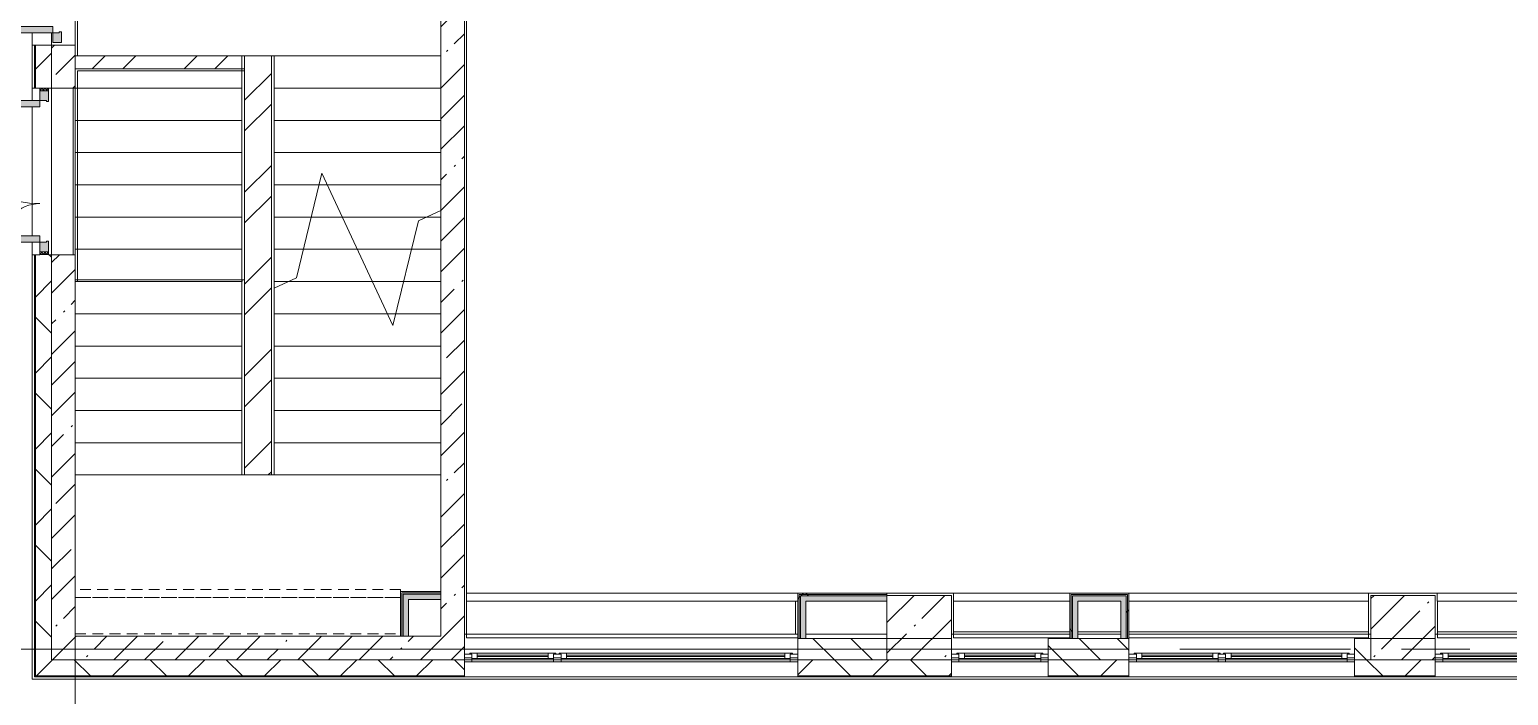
# Model space of a CAD drawing. Header units: millimetres. Extents: x 35787 to 244346, y -8553 to 29000.
# Drawn here: x 117022 to 130777, y -431 to 5765 of the extents above; entities that cross this region are included whole.
import ezdxf

# ---------------------------------------------------------------- set-up
doc = ezdxf.new("R2010")
doc.units = ezdxf.units.MM
doc.linetypes.add('200_ШТРИХ__ш1_п0_6_', pattern=[160, 100, -60])
doc.linetypes.add('Осевая', pattern=[3175, 635, -476.25, 1587.5, -476.25])
for name, color, linetype, lineweight in [('A-DETL-MBND-1', 7, '200_ШТРИХ__ш1_п0_6_', 9), ('A-GLAZ-1', 7, 'Continuous', 5), ('A-WALL', 7, 'Continuous', 9), ('A-WALL-6', 7, 'Continuous', 5), ('I-WALL-7', 7, 'Continuous', 5), ('S-COLS-1', 7, 'Continuous', 5), ('S-STRS-1', 7, 'Continuous', 5), ('S-STRS-MBND-1', 7, 'Continuous', 5), ('Оси', 7, 'Continuous', 9), ('Оси-2', 7, 'Осевая', 9)]:
    doc.layers.add(name, color=color, linetype=linetype, lineweight=lineweight)
for name, color, linetype, lineweight, true_color in [('A-DOOR-3', 7, 'Continuous', 5, 0xaaaaaa), ('A-DOOR-4', 7, 'Continuous', 5, 0xe2e2e2), ('A-DOOR-FRAM-4', 7, 'Continuous', 5, 0xaaaaaa), ('A-FLOR-2', 7, 'Continuous', 5, 0xaaaaaa), ('I-WALL-4', 7, 'Continuous', 9, 0xe7e7e7), ('I-WALL-5', 7, 'Continuous', 5, 0xe7e7e7)]:
    doc.layers.add(name, color=color, linetype=linetype, lineweight=lineweight, true_color=true_color)
pattern_1 = [(45, (117336.4, 0), (-353.5534, 353.5534), []), (135, (117336.4, 0), (-353.5534, -353.5534), [])]
pattern_2 = [(45, (117336.4, 0), (-285.123, 285.123), []), (45, (117621.53, 0), (-285.123, 285.123), [504.031, -100.806, 16.764, -84.042])]
pattern_3 = [(45, (117336.4, 0), (-427.684, 427.684), []), (45, (117621.5, 0), (-427.684, 427.684), [])]
pattern_4 = [(45, (117336.4, 0), (-530.33, 530.33), []), (135, (117336.4, 0), (-530.33, -530.33), [])]

# ---------------------------------------------------------------- blocks, each defined once
blk = doc.blocks.new('120_Окно_СКБ_1Ст - 120_Окно_СКБ_1Ст 900х2500_h_-22445987-1_2_2_птичка')
at = {"layer": 'A-GLAZ-1'}
for p, q in [((-450, -127), (-450, -57)), ((-450, -57), (-380, -57)), ((450, -57), (-450, -57)), ((-380, -127), (-450, -127)), ((-450, -127), (-400, -127)), ((-380, -127), (-400, -127)), ((-400, -127), (-400, -137)), ((-400, -137), (400, -137)), ((400, -137), (-400, -137)), ((-380, -57), (-380, -127)), ((380, -87), (-380, -87)), ((-380, -87), (-380, -127)), ((-330, -137), (-330, -87)), ((-330, -107), (330, -107)), ((330, -117), (-330, -117)), ((330, -137), (330, -87)), ((380, -127), (380, -57)), ((380, -57), (450, -57)), ((380, -127), (380, -87)), ((450, -127), (380, -127)), ((400, -127), (380, -127)), ((400, -127), (450, -127)), ((400, -137), (400, -127)), ((450, -57), (450, -127))]:
    blk.add_line(p, q, dxfattribs=at)
blk = doc.blocks.new('120_Окно_СКБ_2Ст - 120_Окно_СКБ_2Ст 2100х2500 _мал створка справа_-22445857-1_2_2_птичка')
at = {"layer": 'A-GLAZ-1'}
for p, q in [((-1050, -127), (-1050, -57)), ((-1050, -57), (-980, -57)), ((1050, -57), (-1050, -57)), ((-980, -127), (-1050, -127)), ((-1050, -127), (-1000, -127)), ((-980, -127), (-1000, -127)), ((-1000, -127), (-1000, -137)), ((-1000, -137), (170, -137)), ((170, -137), (-1000, -137)), ((-980, -57), (-980, -127)), ((150, -87), (-980, -87)), ((-980, -87), (-980, -127)), ((-930, -137), (-930, -87)), ((-930, -107), (100, -107)), ((100, -117), (-930, -117)), ((100, -137), (100, -87)), ((150, -127), (150, -57)), ((150, -57), (220, -57)), ((150, -127), (150, -87)), ((220, -127), (150, -127)), ((170, -127), (150, -127)), ((170, -127), (200, -127)), ((170, -137), (170, -127)), ((220, -127), (200, -127)), ((200, -127), (200, -137)), ((200, -137), (1000, -137)), ((1000, -137), (200, -137)), ((220, -57), (220, -127)), ((980, -87), (220, -87)), ((220, -87), (220, -127)), ((270, -137), (270, -87)), ((270, -107), (930, -107)), ((930, -117), (270, -117)), ((930, -137), (930, -87)), ((980, -127), (980, -57)), ((980, -57), (1050, -57)), ((980, -127), (980, -87)), ((1050, -127), (980, -127)), ((1000, -127), (980, -127)), ((1000, -127), (1050, -127)), ((1000, -137), (1000, -127)), ((1050, -57), (1050, -127))]:
    blk.add_line(p, q, dxfattribs=at)
blk = doc.blocks.new('120_Окно_СКБ_2Ст - 120_Окно_СКБ_2Ст 3100х2500 _мал_створка слева_-V99-1_2_2_птичка')
at = {"layer": 'A-GLAZ-1'}
for p, q in [((-1550, -127), (-1550, -57)), ((-1550, -57), (-1480, -57)), ((1550, -57), (-1550, -57)), ((-1480, -127), (-1550, -127)), ((-1550, -127), (-1500, -127)), ((-1480, -127), (-1500, -127)), ((-1500, -127), (-1500, -137)), ((-1500, -137), (670, -137)), ((670, -137), (-1500, -137)), ((-1480, -57), (-1480, -127)), ((650, -87), (-1480, -87)), ((-1480, -87), (-1480, -127)), ((-1430, -137), (-1430, -87)), ((-1430, -107), (600, -107)), ((600, -117), (-1430, -117)), ((600, -137), (600, -87)), ((650, -127), (650, -57)), ((650, -57), (720, -57)), ((650, -127), (650, -87)), ((720, -127), (650, -127)), ((670, -127), (650, -127)), ((670, -127), (700, -127)), ((670, -137), (670, -127)), ((720, -127), (700, -127)), ((700, -127), (700, -137)), ((700, -137), (1500, -137)), ((1500, -137), (700, -137)), ((720, -57), (720, -127)), ((1480, -87), (720, -87)), ((720, -87), (720, -127)), ((770, -137), (770, -87)), ((770, -107), (1430, -107)), ((1430, -117), (770, -117)), ((1430, -137), (1430, -87)), ((1480, -127), (1480, -57)), ((1480, -57), (1550, -57)), ((1480, -127), (1480, -87)), ((1550, -127), (1480, -127)), ((1500, -127), (1480, -127)), ((1500, -127), (1550, -127)), ((1500, -137), (1500, -127)), ((1550, -57), (1550, -127))]:
    blk.add_line(p, q, dxfattribs=at)
blk = doc.blocks.new('110_Дверь_СКБ_2Ст_Наружная - ДН-1_л__ Двухстворчатая 1350 х3200 _ЛК_ в свету с верхним остеклением 2-22796854-1_2_2_птичка')
at = {"layer": 'A-DOOR-4'}
for points in [[(-715.5, 101), (-715.5, -91), (-655.5, -91), (-655.5, 869), (-715.5, 869)], [(694.5, -79), (694.5, -91), (754.5, -91), (754.5, 419), (694.5, 419), (694.5, -12.6)]]:
    blk.add_hatch(color=256, dxfattribs=at).paths.add_polyline_path(points)
h = blk.add_hatch(color=256, dxfattribs=at)
h.paths.add_polyline_path([(-805.5, -171), (-705.5, -171), (-705.5, -151), (-715.5, -151), (-715.5, -91), (-805.5, -91)])
h.paths.add_polyline_path([(744.5, -171), (844.5, -171), (844.5, -91), (754.5, -91), (754.5, -151), (744.5, -151)])
at = {"layer": 'A-DOOR-3'}
for p, q in [((-715.5, 869), (-715.5, -91)), ((-655.5, 869), (-715.5, 869)), ((-655.5, -91), (-655.5, 869)), ((754.5, 419), (694.5, 419)), ((694.5, 419), (694.5, -91)), ((754.5, -91), (754.5, 419)), ((-715.5, -91), (-655.5, -91)), ((694.5, -91), (754.5, -91))]:
    blk.add_line(p, q, dxfattribs=at)
for centre, radius, start, end in [((-715.5, -91), 960, 0, 90), ((754.5, -91), 510, 90, 180)]:
    blk.add_arc(centre, radius, start, end, dxfattribs=at)
at = {"layer": 'A-DOOR-FRAM-4'}
for p, q in [((-715.5, -91), (-805.5, -91)), ((-805.5, -91), (-805.5, -171)), ((-715.5, -151), (-715.5, -91)), ((754.5, -91), (754.5, -151)), ((844.5, -91), (754.5, -91)), ((844.5, -171), (844.5, -91)), ((-805.5, -171), (-705.5, -171)), ((-705.5, -151), (-715.5, -151)), ((-705.5, -171), (-705.5, -151)), ((754.5, -151), (744.5, -151)), ((744.5, -151), (744.5, -171)), ((744.5, -171), (844.5, -171))]:
    blk.add_line(p, q, dxfattribs=at)
blk = doc.blocks.new('110_Дверь_СКБ_2Ст_Наружная - ДН-3_л__ Двухстворчатая 1200 х3200 из подвала EI30-23666533-1_2_2_птичка')
at = {"layer": 'A-DOOR-3'}
h = blk.add_hatch(dxfattribs=at)
h.set_pattern_fill('FP_173', color=256, style=0, pattern_type=2)
h.set_pattern_definition([(135, (1526.41, 143.685), (-14.14214, -14.14214), []), (225, (1526.41, 143.685), (14.14214, -14.14214), [])])
h.paths.add_polyline_path([(770, -48), (772, -51), (795, -51), (795, 29), (770, 29), (770, -31)])
at = {"layer": 'A-DOOR-4'}
for points in [[(620, 989), (620, 29), (680, 29), (680, 989)], [(-640, 71), (-640, 29), (-580, 29), (-580, 389), (-640, 389), (-640, 79)]]:
    blk.add_hatch(color=256, dxfattribs=at).paths.add_polyline_path(points)
h = blk.add_hatch(color=256, dxfattribs=at)
h.paths.add_polyline_path([(-730, -51), (-630, -51), (-630, -31), (-640, -31), (-640, 29), (-730, 29)])
h.paths.add_polyline_path([(670, -51), (770, -48), (770, 29), (680, 29), (680, -31), (670, -31)])
at = {"layer": 'A-DOOR-FRAM-4'}
h = blk.add_hatch(dxfattribs=at)
h.set_pattern_fill('FP_174', color=256, style=0, pattern_type=2)
h.set_pattern_definition([(45, (-596.384, 143.685), (-14.1421, 14.1421), []), (135, (-596.384, 143.685), (-14.1421, -14.1421), [])])
h.paths.add_polyline_path([(-755, 29), (-755, -51), (-730, -51), (-730, 29)])
at = {"layer": 'A-DOOR-3'}
for p, q in [((680, 989), (620, 989)), ((620, 989), (620, 29)), ((680, 29), (680, 989)), ((-640, 389), (-640, 29)), ((-580, 389), (-640, 389)), ((-580, 29), (-580, 389)), ((-640, 29), (-580, 29)), ((620, 29), (680, 29))]:
    blk.add_line(p, q, dxfattribs=at)
for centre, radius, start, end in [((680, 29), 960, 90, 180), ((-640, 29), 360, 0, 90)]:
    blk.add_arc(centre, radius, start, end, dxfattribs=at)
at = {"layer": 'A-DOOR-FRAM-4'}
for p, q in [((-730, 29), (-755, 29)), ((-755, 29), (-755, -51)), ((-640, 29), (-730, 29)), ((-730, 29), (-730, -51)), ((-730, -51), (-730, 29)), ((-640, -31), (-640, 29)), ((680, 29), (680, -31)), ((770, 29), (680, 29)), ((770, -51), (770, 29)), ((795, 29), (770, 29)), ((770, 29), (770, -51)), ((795, -51), (795, 29)), ((-755, -51), (-730, -51)), ((-730, -51), (-630, -51)), ((-630, -31), (-640, -31)), ((-630, -51), (-630, -31)), ((680, -31), (670, -31)), ((670, -31), (670, -51)), ((670, -51), (770, -51)), ((770, -51), (795, -51))]:
    blk.add_line(p, q, dxfattribs=at)
blk = doc.blocks.new('Зашивка приборов отопления18 - Зашивка приборов отопления-33281779-1_2_2_птичка')
at = {"layer": 'A-WALL-6'}
for p, q in [((12140, 520), (9910, 520)), ((12140, 445), (9910, 445)), ((9910, 445), (12140, 445)), ((12140, 445), (12140, 520)), ((12140, 105), (12140, 445)), ((9910, 105), (12140, 105))]:
    blk.add_line(p, q, dxfattribs=at)
blk = doc.blocks.new('Зашивка приборов отопления16 - Зашивка приборов отопления-33282046-1_2_2_птичка')
at = {"layer": 'A-WALL-6'}
for p, q in [((10990, 520), (9910, 520)), ((9910, 520), (9910, 445)), ((10990, 445), (9910, 445)), ((9910, 445), (9910, 105)), ((9910, 445), (10990, 445)), ((9910, 105), (10990, 105))]:
    blk.add_line(p, q, dxfattribs=at)
blk = doc.blocks.new('Зашивка приборов отопления17 - Зашивка приборов отопления-33282118-1_2_2_птичка')
at = {"layer": 'A-WALL-6'}
for p, q in [((10990, 520), (7910, 520)), ((7910, 520), (7910, 445)), ((10990, 445), (7910, 445)), ((7910, 445), (7910, 105)), ((7910, 445), (10990, 445)), ((7910, 105), (10990, 105))]:
    blk.add_line(p, q, dxfattribs=at)
blk = doc.blocks.new('Зашивка приборов отопления19 - Зашивка приборов отопления-33282289-1_2_2_птичка')
at = {"layer": 'A-WALL-6'}
for p, q in [((12140, 520), (10059, 520)), ((10059, 520), (10059, 445)), ((10059, 445), (12140, 445)), ((12140, 445), (10061, 445)), ((10061, 445), (10061, 105)), ((10061, 105), (12140, 105))]:
    blk.add_line(p, q, dxfattribs=at)
blk = doc.blocks.new('Зашивка приборов отопления45 - Зашивка приборов отопления-33465879-1_2_2_птичка')
at = {"layer": 'A-DETL-MBND-1'}
for p, q in [((3135, 556), (110, 556)), ((3135, 535), (3135, 556)), ((3135, 481), (110, 481)), ((110, 481), (3135, 481)), ((110, 141), (3135, 141))]:
    blk.add_line(p, q, dxfattribs=at)

msp = doc.modelspace()

# ---------------------------------------------------------------- hatches: boundary and pattern name
at = {"layer": 'A-WALL-6'}
h = msp.add_hatch(dxfattribs=at)
h.set_pattern_fill('FP_99', color=256, style=0, pattern_type=2)
h.set_pattern_definition(pattern_1)
h.paths.add_polyline_path([(117226.4, -100), (117226.4, 3670), (117076.4, 3670), (117076.4, -100)])
h.paths.add_polyline_path([(117076.4, 5220), (117226.4, 5220), (117226.4, 5620), (117076.4, 5620), (117076.4, 5520)])
h.paths.add_polyline_path([(117076.4, 7320), (117226.4, 7320), (117226.4, 8520), (117076.4, 8520), (117076.4, 7544.6)])
h.paths.add_polyline_path([(117137, 10820), (117226.4, 10820), (117226.4, 12220), (117076.4, 12220), (117076.4, 10820)])
h.paths.add_polyline_path([(117226.4, 13120), (117225.8, 15350), (117076.4, 15350), (117076.4, 13120), (117182.1, 13120)])
h = msp.add_hatch(dxfattribs=at)
h.set_pattern_fill('FP_91', color=256, style=0, pattern_type=2)
h.set_pattern_definition([(135, (117336.4, 0), (-176.7767, -176.7767), [])])
h.paths.add_polyline_path([(124166.4, -100), (124996.4, -100), (124996.4, 100), (124166.4, 100), (124166.4, -80)])
h.paths.add_polyline_path([(139246.4, -100), (139246.4, 100), (138946.4, 100), (138946.4, -100)])
h.paths.add_polyline_path([(144646.4, -100), (145646.1, -100), (145646.1, 100), (144646.4, 100), (144646.4, -80)])
h.paths.add_polyline_path([(126496.1, -100), (127246.4, -100), (127246.4, 100), (126496.1, 100), (126496.1, -80)])
h.paths.add_polyline_path([(129496.4, -100), (129496.4, 100), (129346.4, 100), (129346.4, -100)])
h.paths.add_polyline_path([(137826.4, -100), (138046.4, -100), (138046.4, 100), (136696.4, 100), (136696.4, -100), (136731.6, -100)])
h.paths.add_polyline_path([(143746.4, -100), (143746.4, 100), (143496.4, 100), (143496.4, -100)])
h.paths.add_polyline_path([(132946.4, -100), (132946.4, 100), (132196.4, 100), (132196.4, -100)])
h.paths.add_polyline_path([(133846.4, -100), (133996.4, -94.4), (133996.4, 100), (133846.4, 100), (133846.4, -80)])
h.paths.add_polyline_path([(139971.4, -100), (139971.4, 100), (139846.4, 100), (139846.4, -100)])
h.paths.add_polyline_path([(142771.4, -100), (142896.4, -100), (142896.4, 100), (142771.4, 100), (142771.4, -80)])
h = msp.add_hatch(dxfattribs=at)
h.set_pattern_fill('FP_99', color=256, style=0, pattern_type=2)
h.set_pattern_definition(pattern_1)
h.paths.add_polyline_path([(155727.4, -250), (155727.4, -100), (155326.4, -100), (155326.4, -250)])
h.paths.add_polyline_path([(151206.4, -250), (151206.4, -100), (150346.4, -100), (150346.4, -250)])
h.paths.add_polyline_path([(147546.4, -250), (147546.4, -100), (146546.1, -100), (146546.1, -250), (146955.8, -250)])
h.paths.add_polyline_path([(153306.4, -250), (154426.4, -250), (154426.4, -100), (153306.4, -100), (153306.4, -190.3)])
h.paths.add_polyline_path([(144646.4, -250), (145646.1, -250), (145646.1, -100), (144646.4, -100), (144646.4, -211.8)])
h.paths.add_polyline_path([(138946.4, -250), (139971.4, -250), (139971.4, -100), (138946.4, -100), (138946.4, -226)])
h.paths.add_polyline_path([(136731.6, -250), (138046.4, -250), (138046.4, -100), (136696.4, -100), (136696.4, -250)])
h.paths.add_polyline_path([(134596.4, -250), (134596.4, -100), (133846.4, -100), (133846.4, -250), (133943.2, -250)])
h.paths.add_polyline_path([(132946.4, -250), (132946.4, -100), (132196.4, -100), (132196.4, -250)])
h.paths.add_polyline_path([(143746.4, -250), (143746.4, -100), (142771.4, -100), (142771.4, -250), (143237.9, -250)])
h.paths.add_polyline_path([(129346.4, -250), (130096.4, -248), (130096.4, -100), (129346.4, -100), (129346.4, -249.9)])
h.paths.add_polyline_path([(127246.4, -250), (127246.4, -100), (126496.1, -100), (126496.1, -250), (126507.4, -250)])
h.paths.add_polyline_path([(125596.1, -250), (125596.1, -100), (124166.4, -100), (124166.4, -250), (125577.9, -250)])
h.paths.add_polyline_path([(121066.4, -250), (121066.4, -100), (117076.4, -100), (117076.4, -250), (120930.5, -250)])
at = {"layer": 'I-WALL-4'}
for points in [[(120496.4, 460), (120846.4, 460), (120846.4, 510), (120496.4, 510), (120496.4, 481)], [(120496.4, 120), (120546.4, 125.5), (120546.4, 460), (120496.4, 458.7), (120496.4, 121.8)], [(124191.4, 100), (124241.4, 100), (124241.4, 495), (124191.4, 495), (124191.4, 120)], [(126771.1, 445), (127171.4, 445), (127171.4, 495), (126721.1, 495), (126721.1, 445)], [(126771.1, 100), (126771.1, 445), (126721.1, 445), (126721.1, 100)], [(127221.4, 100), (127221.4, 495), (127171.4, 495), (127171.4, 100)]]:
    msp.add_hatch(color=256, dxfattribs=at).paths.add_polyline_path(points)
at = {"layer": 'I-WALL-5'}
msp.add_hatch(color=256, dxfattribs=at).paths.add_polyline_path([(124241.4, 445), (124996.4, 445), (124996.4, 495), (124241.4, 495)])
at = {"layer": 'I-WALL-7'}
h = msp.add_hatch(dxfattribs=at)
h.set_pattern_fill('FP_92', color=256, style=0, pattern_type=2)
h.set_pattern_definition(pattern_2)
h.paths.add_polyline_path([(117226.4, -100), (117446.4, -100), (117446.4, 3670), (117226.4, 3670), (117226.4, 1795.6)])
h.paths.add_polyline_path([(117226.4, 5220), (117446.4, 5220), (117446.4, 5620), (117226.4, 5620), (117226.4, 5400)])
h.paths.add_polyline_path([(117226.4, 7320), (117446.4, 7320), (117446.4, 7900), (117226.4, 7900), (117226.4, 7544.6)])
h = msp.add_hatch(dxfattribs=at)
h.set_pattern_fill('FP_92', color=256, style=0, pattern_type=2)
h.set_pattern_definition(pattern_2)
h.paths.add_polyline_path([(121066.4, 120), (121066.4, 7900), (120846.4, 7900), (120846.4, 120), (121000.1, 120)])
h = msp.add_hatch(dxfattribs=at)
h.set_pattern_fill('FP_124', color=256, style=0, pattern_type=2)
h.set_pattern_definition(pattern_3)
h.paths.add_polyline_path([(117466.4, 5400), (119021.4, 5400), (119021.4, 5520), (117446.4, 5520), (117446.4, 5400)])
h = msp.add_hatch(dxfattribs=at)
h.set_pattern_fill('FP_124', color=256, style=0, pattern_type=2)
h.set_pattern_definition(pattern_3)
h.paths.add_polyline_path([(119271.4, 1620), (119271.4, 5520), (119021.4, 5520), (119021.4, 1620)])
h = msp.add_hatch(dxfattribs=at)
h.set_pattern_fill('FP_189', color=256, style=0, pattern_type=2)
h.set_pattern_definition(pattern_4)
h.paths.add_polyline_path([(124166.4, 100), (124178.9, 100), (124178.9, 520), (124166.4, 520), (124166.4, 120)])
h = msp.add_hatch(dxfattribs=at)
h.set_pattern_fill('FP_189', color=256, style=0, pattern_type=2)
h.set_pattern_definition(pattern_4)
h.paths.add_polyline_path([(124178.9, 507.5), (124996.4, 507.5), (124996.4, 520), (124178.9, 520)])
h = msp.add_hatch(dxfattribs=at)
h.set_pattern_fill('FP_189', color=256, style=0, pattern_type=2)
h.set_pattern_definition(pattern_4)
h.paths.add_polyline_path([(124178.9, 100), (124191.4, 100), (124191.4, 507.5), (124178.9, 507.5), (124178.9, 120)])
h = msp.add_hatch(dxfattribs=at)
h.set_pattern_fill('FP_189', color=256, style=0, pattern_type=2)
h.set_pattern_definition(pattern_4)
h.paths.add_polyline_path([(124648.4, 495), (124996.4, 500), (124996.4, 507.5), (124191.4, 507.5), (124191.4, 495), (124248.7, 495)])
h = msp.add_hatch(dxfattribs=at)
h.set_pattern_fill('FP_189', color=256, style=0, pattern_type=2)
h.set_pattern_definition(pattern_4)
h.paths.add_polyline_path([(126708.6, 100), (126708.6, 507.5), (126696.1, 507.5), (126696.1, 100)])
h = msp.add_hatch(dxfattribs=at)
h.set_pattern_fill('FP_189', color=256, style=0, pattern_type=2)
h.set_pattern_definition(pattern_4)
h.paths.add_polyline_path([(126721.1, 100), (126721.1, 495), (126708.6, 494.7), (126708.6, 100)])
h = msp.add_hatch(dxfattribs=at)
h.set_pattern_fill('FP_189', color=256, style=0, pattern_type=2)
h.set_pattern_definition(pattern_4)
h.paths.add_polyline_path([(127233.9, 100), (127233.9, 507.5), (127221.4, 507.5), (127221.4, 100)])
h = msp.add_hatch(dxfattribs=at)
h.set_pattern_fill('FP_189', color=256, style=0, pattern_type=2)
h.set_pattern_definition(pattern_4)
h.paths.add_polyline_path([(127246.4, 100), (127246.4, 520), (127233.9, 520), (127233.9, 100)])
h = msp.add_hatch(dxfattribs=at)
h.set_pattern_fill('FP_92', color=256, style=0, pattern_type=2)
h.set_pattern_definition(pattern_2)
h.paths.add_polyline_path([(119296.4, -100), (121066.4, -100), (121066.4, 120), (117446.4, 120), (117446.4, -100), (118996.4, -100)])
at = {"layer": 'S-COLS-1'}
h = msp.add_hatch(dxfattribs=at)
h.set_pattern_fill('FP_92', color=256, style=0, pattern_type=2)
h.set_pattern_definition(pattern_2)
h.paths.add_polyline_path([(125577.9, -100), (125596.4, -100), (125596.4, 500), (124996.4, 500), (124996.4, -100)])
h = msp.add_hatch(dxfattribs=at)
h.set_pattern_fill('FP_92', color=256, style=0, pattern_type=2)
h.set_pattern_definition(pattern_2)
h.paths.add_polyline_path([(129496.4, -100), (130096.4, -100), (130096.4, 500), (129496.4, 500), (129496.4, -80)])

# ---------------------------------------------------------------- linework, layer by layer
at = {"layer": 'A-FLOR-2'}
for p, q in [((117466.4, 7660), (117466.4, 5520)), ((121086.4, 7693), (121086.4, 520)), ((119271.4, 5520), (119296.4, 5520)), ((119021.4, 5379.5), (117466.9, 5379.5)), ((117466.9, 5379.5), (117466.9, 3435)), ((117426.4, 5220), (117426.4, 3670)), ((117446.4, 3435), (119021.4, 3435)), ((121086.4, 445), (121086.4, 140)), ((124146.4, 445), (121086.4, 445)), ((124146.4, 140), (124146.4, 445)), ((124996.4, 520), (125616.1, 520)), ((125616.1, 445), (125616.1, 159.9)), ((126696.1, 445), (125616.1, 445)), ((129476.4, 445), (127246.4, 445)), ((129476.4, 520), (130115, 520)), ((129476.4, 159.9), (129476.4, 445)), ((130116.4, 445), (130116.4, 140)), ((132196.4, 445), (130116.4, 445)), ((125616.1, 159.9), (126696.1, 159.9)), ((126771.1, 159.9), (127171.4, 159.9)), ((127246.4, 159.9), (129476.4, 159.9)), ((130116.4, 160.3), (132196.4, 160.3))]:
    msp.add_line(p, q, dxfattribs=at)
at = {"layer": 'A-WALL'}
for p, q in [((117073.4, 5620), (117073.4, 5220)), ((117076.4, 5620), (117076.4, 5220)), ((117226.4, 5220), (117226.4, 5620)), ((117446.4, 5520), (117446.4, 5400)), ((119021.4, 5400), (119021.4, 5520)), ((117073.4, 3670), (117073.4, -253)), ((117076.4, 3670), (117076.4, -250)), ((117226.4, -100), (117226.4, 3670)), ((120483.9, 522.5), (120846.4, 522.5)), ((120483.9, 120), (120483.9, 522.5)), ((120496.4, 510), (120846.4, 510)), ((120496.4, 120), (120496.4, 510)), ((120846.4, 460), (120846.4, 535)), ((124178.9, 100), (124178.9, 507.5)), ((124996.4, 507.5), (124178.9, 507.5)), ((124191.4, 100), (124191.4, 495)), ((124996.4, 495), (124191.4, 495)), ((126708.6, 507.5), (127233.9, 507.5)), ((126708.6, 100), (126708.6, 507.5)), ((126721.1, 495), (127221.4, 495)), ((126721.1, 100), (126721.1, 495)), ((127221.4, 495), (127221.4, 100)), ((127233.9, 507.5), (127233.9, 100)), ((120471.4, 120), (120546.4, 120)), ((125596.1, -100), (124166.4, -100)), ((127246.4, -100), (126496.1, -100)), ((130096.4, -100), (129346.4, -100)), ((117073.4, -253), (121066.4, -253)), ((117076.4, -250), (121066.4, -250)), ((124166.4, -250), (125596.1, -250)), ((124166.4, -253), (125596.1, -253)), ((126496.1, -250), (127246.4, -250)), ((126496.1, -253), (127246.4, -253)), ((129346.4, -250), (130096.4, -250)), ((129346.4, -253), (130096.4, -253))]:
    msp.add_line(p, q, dxfattribs=at)
at = {"layer": 'A-WALL-6'}
for p, q in [((117046.4, 5105), (117046.4, 5735)), ((117226.4, 5735), (117226.4, 5620)), ((117226.4, 5620), (117046.4, 5620)), ((117068.4, 5620), (117068.4, 5220)), ((117046.4, 5220), (117118.4, 5220)), ((117198.4, 5220), (117226.4, 5220)), ((117226.4, 5220), (117226.4, 3670)), ((117046.4, 3845), (117046.4, 5045)), ((117046.4, -280), (117046.4, 3785)), ((117118.4, 3670), (117046.4, 3670)), ((117068.4, 3670), (117068.4, -258)), ((117226.4, 3670), (117198.4, 3670)), ((124166.4, 100), (124166.4, -258)), ((125596.1, 100), (124241.4, 100)), ((125596.1, -258), (125596.1, 100)), ((127171.4, 100), (126496.1, 100)), ((126496.1, 100), (126496.1, -258)), ((127246.4, -258), (127246.4, 100)), ((130096.4, 100), (129346.4, 100)), ((129346.4, 100), (129346.4, -258)), ((130096.4, -258), (130096.4, 100)), ((124166.4, -100), (121066.4, -100)), ((121066.4, -258), (121066.4, -100)), ((125596.4, -100), (126496.1, -100)), ((127246.4, -100), (129346.4, -100)), ((130096.4, -100), (132196.4, -100)), ((130096.4, -258), (117068.4, -258)), ((130096.4, -258), (138946.4, -258)), ((189616.4, -280), (117046.4, -280))]:
    msp.add_line(p, q, dxfattribs=at)
at = {"layer": 'I-WALL-7'}
for p, q in [((121066.4, -100), (121066.4, 7900)), ((117446.4, 7680), (117446.4, 5520)), ((120846.4, 7680), (120846.4, 535)), ((117226.4, 5620), (117226.4, 5735)), ((117446.4, 5620), (117226.4, 5620)), ((119271.4, 5520), (117446.4, 5520)), ((119271.4, 1620), (119271.4, 5520)), ((117446.4, 120), (117446.4, 5400)), ((117446.4, 5400), (119021.4, 5400)), ((119021.4, 5400), (119021.4, 1620)), ((117226.4, 5220), (117446.4, 5220)), ((117226.4, 3670), (117226.4, 5220)), ((117446.4, 3670), (117226.4, 3670)), ((119021.4, 1620), (119271.4, 1620)), ((120846.4, 535), (120471.4, 535)), ((120471.4, 535), (120471.4, 120)), ((120546.4, 460), (120846.4, 460)), ((120546.4, 120), (120546.4, 460)), ((120846.4, 460), (120846.4, 120)), ((124166.4, 520), (124166.4, 100)), ((124996.4, 520), (124166.4, 520)), ((124241.4, 100), (124241.4, 445)), ((124241.4, 445), (124996.4, 445)), ((124996.4, 445), (124996.4, 520)), ((127246.4, 520), (126696.1, 520)), ((126696.1, 520), (126696.1, 100)), ((126771.1, 445), (127171.4, 445)), ((126771.1, 100), (126771.1, 445)), ((127171.4, 445), (127171.4, 100)), ((127246.4, 100), (127246.4, 520)), ((121066.4, 140), (124166.4, 140)), ((124241.4, 140), (124996.4, 140)), ((125596.4, 140), (126696.1, 140)), ((126771.1, 140), (127171.4, 140)), ((127246.4, 140), (129496.4, 140)), ((130096.4, 140), (132196.4, 140)), ((120471.4, 120), (117446.4, 120)), ((120846.4, 120), (120546.4, 120)), ((124166.4, 100), (124241.4, 100)), ((127171.4, 100), (127246.4, 100)), ((117226.4, -100), (121066.4, -100)), ((121136.4, -80), (121066.4, -80)), ((121966.4, -80), (121896.4, -80)), ((124166.4, -80), (124096.4, -80)), ((125666.1, -80), (125596.4, -80)), ((126496.1, -80), (126426.1, -80)), ((127316.4, -80), (127246.4, -80)), ((128146.4, -80), (128076.4, -80)), ((129346.4, -80), (129276.4, -80)), ((130166.4, -80), (130096.4, -80))]:
    msp.add_line(p, q, dxfattribs=at)
at = {"layer": 'S-COLS-1'}
for p, q in [((125596.4, 500), (124996.4, 500)), ((124996.4, 500), (124996.4, -100)), ((125596.4, -100), (125596.4, 500)), ((130096.4, 500), (129496.4, 500)), ((129496.4, 500), (129496.4, -100)), ((130096.4, -100), (130096.4, 500)), ((124996.4, -100), (125596.4, -100)), ((129496.4, -100), (130096.4, -100))]:
    msp.add_line(p, q, dxfattribs=at)
at = {"layer": 'S-STRS-1'}
for p, q in [((120846.4, 5520), (119296.4, 5520)), ((119296.4, 5520), (119296.4, 5220)), ((120846.4, 5520), (119296.4, 5520)), ((119296.4, 5220), (119296.4, 4920)), ((120846.4, 5220), (119296.4, 5220)), ((120846.4, 5220), (119296.4, 5220)), ((119296.4, 4920), (119296.4, 4620)), ((120846.4, 4920), (119296.4, 4920)), ((120846.4, 4920), (119296.4, 4920)), ((119296.4, 4620), (119296.4, 4320)), ((120846.4, 4620), (119296.4, 4620)), ((120846.4, 4620), (119296.4, 4620)), ((119296.4, 4320), (119296.4, 4020)), ((119715, 4320), (119296.4, 4320)), ((119715, 4320), (119296.4, 4320)), ((119791.6, 4320), (119715, 4320)), ((119791.6, 4320), (119715, 4320)), ((120846.4, 4320), (119791.6, 4320)), ((120846.4, 4320), (119791.6, 4320)), ((119296.4, 4020), (119296.4, 3720)), ((119642.1, 4020), (119296.4, 4020)), ((119642.1, 4020), (119296.4, 4020)), ((119931.5, 4020), (119642.1, 4020)), ((119931.5, 4020), (119642.1, 4020)), ((120714.8, 4020), (119931.5, 4020)), ((120714.8, 4020), (119931.5, 4020)), ((120846.4, 4020), (120714.8, 4020)), ((120846.4, 4020), (120714.8, 4020)), ((119296.4, 3720), (119296.4, 3420)), ((119569.2, 3720), (119296.4, 3720)), ((119569.2, 3720), (119296.4, 3720)), ((120071.4, 3720), (119569.2, 3720)), ((120071.4, 3720), (119569.2, 3720)), ((120573.7, 3720), (120071.4, 3720)), ((120573.7, 3720), (120071.4, 3720)), ((120846.4, 3720), (120573.7, 3720)), ((120846.4, 3720), (120573.7, 3720)), ((117446.4, 3420), (118996.4, 3420)), ((117446.4, 3420), (118996.4, 3420)), ((117467.4, 3435), (117467.4, 3420)), ((118996.4, 3420), (119000.4, 3420)), ((118996.4, 3120), (118996.4, 3420)), ((119000.4, 3420), (119000.4, 3435)), ((119296.4, 3420), (119296.4, 3358.6)), ((119428.1, 3420), (119296.4, 3420)), ((119428.1, 3420), (119296.4, 3420)), ((119296.4, 3358.6), (119296.4, 3120)), ((120211.3, 3420), (119428.1, 3420)), ((120211.3, 3420), (119428.1, 3420)), ((120500.7, 3420), (120211.3, 3420)), ((120500.7, 3420), (120211.3, 3420)), ((120846.4, 3420), (120500.7, 3420)), ((120846.4, 3420), (120500.7, 3420)), ((117446.4, 3120), (118996.4, 3120)), ((117446.4, 3120), (118996.4, 3120)), ((118996.4, 2820), (118996.4, 3120)), ((119296.4, 3120), (119296.4, 2820)), ((120351.2, 3120), (119296.4, 3120)), ((120351.2, 3120), (119296.4, 3120)), ((120427.8, 3120), (120351.2, 3120)), ((120427.8, 3120), (120351.2, 3120)), ((120846.4, 3120), (120427.8, 3120)), ((120846.4, 3120), (120427.8, 3120)), ((117446.4, 2820), (118996.4, 2820)), ((117446.4, 2820), (118996.4, 2820)), ((118996.4, 2520), (118996.4, 2820)), ((119296.4, 2820), (119296.4, 2520)), ((120846.4, 2820), (119296.4, 2820)), ((120846.4, 2820), (119296.4, 2820)), ((117446.4, 2520), (118996.4, 2520)), ((117446.4, 2520), (118996.4, 2520)), ((118996.4, 2220), (118996.4, 2520)), ((119296.4, 2520), (119296.4, 2220)), ((120846.4, 2520), (119296.4, 2520)), ((120846.4, 2520), (119296.4, 2520)), ((117446.4, 2220), (118996.4, 2220)), ((117446.4, 2220), (118996.4, 2220)), ((118996.4, 1920), (118996.4, 2220)), ((119296.4, 2220), (119296.4, 1920)), ((120846.4, 2220), (119296.4, 2220)), ((120846.4, 2220), (119296.4, 2220)), ((117446.4, 1920), (118996.4, 1920)), ((117446.4, 1920), (118996.4, 1920)), ((118996.4, 1620), (118996.4, 1920)), ((119296.4, 1920), (119296.4, 1620)), ((120846.4, 1920), (119296.4, 1920)), ((120846.4, 1920), (119296.4, 1920)), ((117446.4, 1620), (118996.4, 1620)), ((117446.4, 1620), (118996.4, 1620)), ((119021.4, 1620), (118996.4, 1620)), ((119296.4, 1620), (119271.4, 1620)), ((120846.4, 1620), (119296.4, 1620)), ((120846.4, 1620), (119296.4, 1620))]:
    msp.add_line(p, q, dxfattribs=at)
at = {"layer": 'S-STRS-MBND-1'}
for p, q in [((117446.4, 5520), (118996.4, 5520)), ((117446.4, 1620), (117446.4, 5520)), ((118996.4, 1620), (118996.4, 5520)), ((117446.4, 5220), (118996.4, 5220)), ((117446.4, 5220), (118996.4, 5220)), ((117446.4, 4920), (118996.4, 4920)), ((117446.4, 4920), (118996.4, 4920)), ((117446.4, 4620), (118996.4, 4620)), ((117446.4, 4620), (118996.4, 4620)), ((119505, 3455.9), (119741.2, 4428.1)), ((119741.2, 4428.1), (120401.6, 3011.9)), ((117446.4, 4320), (118996.4, 4320)), ((117446.4, 4320), (118996.4, 4320)), ((119791.6, 4320), (119715, 4320)), ((119791.6, 4320), (119715, 4320)), ((117446.4, 4020), (118996.4, 4020)), ((117446.4, 4020), (118996.4, 4020)), ((119931.5, 4020), (119642.1, 4020)), ((119931.5, 4020), (119642.1, 4020)), ((120637.8, 3984.1), (120846.4, 4081.4)), ((120846.4, 4020), (120714.8, 4020)), ((120846.4, 4020), (120714.8, 4020)), ((120401.6, 3011.9), (120637.8, 3984.1)), ((117446.4, 3720), (118996.4, 3720)), ((117446.4, 3720), (118996.4, 3720)), ((120071.4, 3720), (119569.2, 3720)), ((120071.4, 3720), (119569.2, 3720)), ((120846.4, 3720), (120573.7, 3720)), ((120846.4, 3720), (120573.7, 3720)), ((119296.4, 3358.6), (119505, 3455.9)), ((117446.4, 3420), (118996.4, 3420)), ((117446.4, 3420), (118996.4, 3420)), ((119296.4, 3358.6), (119296.4, 1620)), ((120211.3, 3420), (119428.1, 3420)), ((120211.3, 3420), (119428.1, 3420)), ((120846.4, 3420), (120500.7, 3420)), ((120846.4, 3420), (120500.7, 3420)), ((120846.4, 3420), (120846.4, 1620)), ((117446.4, 3120), (118996.4, 3120)), ((117446.4, 3120), (118996.4, 3120)), ((120351.2, 3120), (119296.4, 3120)), ((120351.2, 3120), (119296.4, 3120)), ((120846.4, 3120), (120427.8, 3120)), ((120846.4, 3120), (120427.8, 3120)), ((117446.4, 2820), (118996.4, 2820)), ((117446.4, 2820), (118996.4, 2820)), ((120846.4, 2820), (119296.4, 2820)), ((120846.4, 2820), (119296.4, 2820)), ((117446.4, 2520), (118996.4, 2520)), ((117446.4, 2520), (118996.4, 2520)), ((120846.4, 2520), (119296.4, 2520)), ((120846.4, 2520), (119296.4, 2520)), ((117446.4, 2220), (118996.4, 2220)), ((117446.4, 2220), (118996.4, 2220)), ((120846.4, 2220), (119296.4, 2220)), ((120846.4, 2220), (119296.4, 2220)), ((117446.4, 1920), (118996.4, 1920)), ((117446.4, 1920), (118996.4, 1920)), ((120846.4, 1920), (119296.4, 1920)), ((120846.4, 1920), (119296.4, 1920)), ((117446.4, 1620), (117446.4, 120)), ((117446.4, 1620), (118996.4, 1620)), ((117446.4, 1620), (118996.4, 1620)), ((119296.4, 1620), (118996.4, 1620)), ((120846.4, 1620), (119296.4, 1620)), ((120846.4, 1620), (119296.4, 1620)), ((120846.4, 120), (120846.4, 1620)), ((117446.4, 120), (120846.4, 120))]:
    msp.add_line(p, q, dxfattribs=at)
at = {"layer": 'Оси'}
for p, q in [((117446.4, 5439), (117446.4, 15380)), ((117446.4, -4552.8), (117446.4, 5388.2)), ((114107.7, 0), (126607.7, 0))]:
    msp.add_line(p, q, dxfattribs=at)
at = {"layer": 'Оси-2'}
for p, q in [((117446.4, 5388.2), (117446.4, 5439)), ((126607.7, 0), (143596.4, 0))]:
    msp.add_line(p, q, dxfattribs=at)

# ---------------------------------------------------------------- block references
at = {"layer": 'A-DETL-MBND-1'}
msp.add_blockref('Зашивка приборов отопления45 - Зашивка приборов отопления-33465879-1_2_2_птичка', (117336.4, 0), dxfattribs=at)
at = {"layer": 'A-DOOR-3', "rotation": 89.99999999999991}
for name, p in [('110_Дверь_СКБ_2Ст_Наружная - ДН-1_л__ Двухстворчатая 1350 х3200 _ЛК_ в свету с верхним остеклением 2-22796854-1_2_2_птичка', (117147.4, 6450.5)), ('110_Дверь_СКБ_2Ст_Наружная - ДН-3_л__ Двухстворчатая 1200 х3200 из подвала EI30-23666533-1_2_2_птичка', (117147.4, 4425.5))]:
    msp.add_blockref(name, p, dxfattribs=at)
at = {"layer": 'A-GLAZ-1', "rotation": 180}
for name, p in [('120_Окно_СКБ_2Ст - 120_Окно_СКБ_2Ст 3100х2500 _мал_створка слева_-V99-1_2_2_птичка', (122616.4, -175)), ('120_Окно_СКБ_1Ст - 120_Окно_СКБ_1Ст 900х2500_h_-22445987-1_2_2_птичка', (126046.1, -175)), ('120_Окно_СКБ_2Ст - 120_Окно_СКБ_2Ст 2100х2500 _мал створка справа_-22445857-1_2_2_птичка', (128296.4, -175)), ('120_Окно_СКБ_2Ст - 120_Окно_СКБ_2Ст 2100х2500 _мал створка справа_-22445857-1_2_2_птичка', (131146.4, -175))]:
    msp.add_blockref(name, p, dxfattribs=at)
at = {"layer": 'A-WALL-6'}
for name, p in [('Зашивка приборов отопления17 - Зашивка приборов отопления-33282118-1_2_2_птичка', (113176.4, 0)), ('Зашивка приборов отопления16 - Зашивка приборов отопления-33282046-1_2_2_птичка', (115706.1, 0)), ('Зашивка приборов отопления18 - Зашивка приборов отопления-33281779-1_2_2_птичка', (117336.4, 0)), ('Зашивка приборов отопления19 - Зашивка приборов отопления-33282289-1_2_2_птичка', (120056.4, 0))]:
    msp.add_blockref(name, p, dxfattribs=at)

doc.saveas('drawing.dxf')
